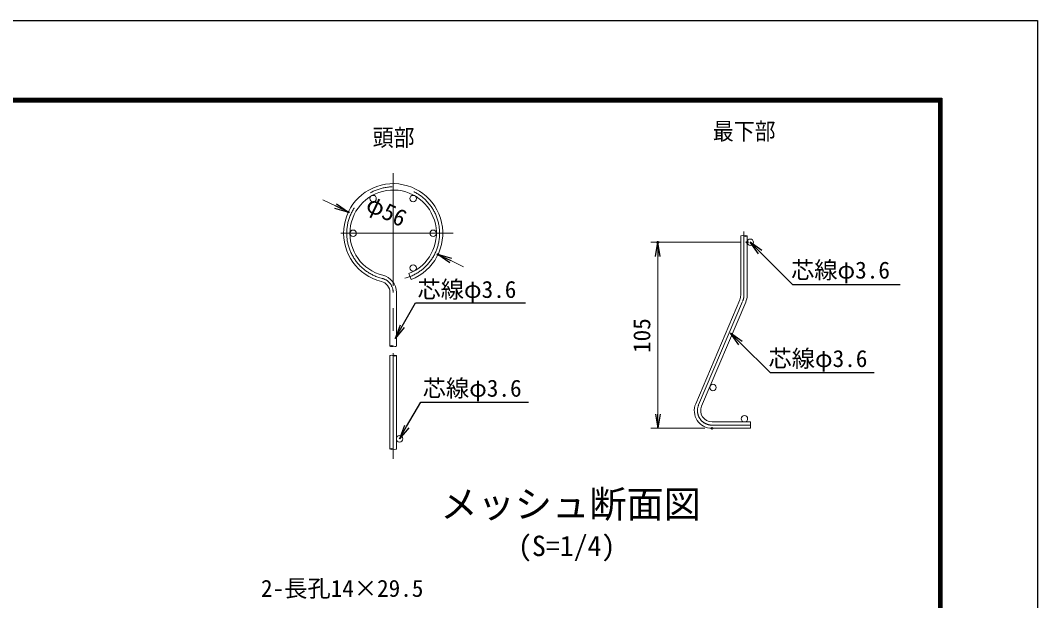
# Model space of a CAD drawing. Units: millimetres, scale not verified, with parts at other scales. Extents: x -4200 to 4200, y -2970 to 2970.
# Drawn here: x 1330 to 4200, y 1333 to 2970 of the extents above; entities that cross this region are included whole.
import ezdxf
from ezdxf.enums import TextEntityAlignment as Align

# ---------------------------------------------------------------- set-up
doc = ezdxf.new("R2010")
doc.units = ezdxf.units.MM
doc.header["$LTSCALE"] = 10
doc.header["$PDMODE"] = 32
doc.header["$PDSIZE"] = 5
doc.linetypes.add('USER1', pattern=[50.8, 31.75, -6.35, 6.35, -6.35])
for name, color, linetype, lineweight in [('0-0_D-STR-DIM', 7, 'Continuous', 13), ('0-2_D-BMK', 2, 'USER1', 13), ('0-5_D-STR2', 7, 'Continuous', 13), ('0-6_0', 7, 'Continuous', 25), ('0-8_D-STR-TXT', 7, 'Continuous', 25), ('0-F_D-TTL', 7, 'Continuous', 25)]:
    doc.layers.add(name, color=color, linetype=linetype, lineweight=lineweight)
doc.layers.add('0-7_Defpoints', color=7, linetype='Continuous')
doc.layers.add('0-9_D-TTL-TXT', color=7, linetype='Continuous')
doc.styles.add('ＭＳ ゴシック', font='')
doc.styles.get('ＭＳ ゴシック').set_extended_font_data('MS Gothic')

# ---------------------------------------------------------------- blocks, each defined once
blk = doc.blocks.new('_Open')
at = {"layer": '0-6_0'}
blk.add_line((-10, 1.667), (0, 0), dxfattribs=at)
blk.add_lwpolyline([(-10, -1.667), (0, 0), (-10, 0)], dxfattribs=at)
blk = doc.blocks.new('MLeader6')
at = {"layer": '0-8_D-STR-TXT'}
blk.add_line((2412.59, 2103.56), (2386.82, 2072.25), dxfattribs=at)
for points in [[(2406.82, 2106.89), (2444.8, 2172.67), (2748.13, 2172.67), (2755.33, 2172.67)], [(2401.05, 2110.22), (2386.82, 2072.25), (2406.82, 2106.89)]]:
    blk.add_lwpolyline(points, dxfattribs=at)
blk = doc.blocks.new('MLeader7')
at = {"layer": '0-8_D-STR-TXT'}
blk.add_line((2425.38, 1820.59), (2399.61, 1789.28), dxfattribs=at)
for points in [[(2419.61, 1823.93), (2459.46, 1892.95), (2756.1, 1892.95), (2763.3, 1892.95)], [(2413.84, 1827.26), (2399.61, 1789.28), (2419.61, 1823.93)]]:
    blk.add_lwpolyline(points, dxfattribs=at)
blk = doc.blocks.new('MLeader8')
at = {"layer": '0-8_D-STR-TXT'}
blk.add_line((3412.94, 2310.96), (3389.36, 2343.96), dxfattribs=at)
for points in [[(3422.36, 2320.39), (3389.36, 2343.96), (3417.65, 2315.68)], [(3417.65, 2315.68), (3508.39, 2224.94), (3805.31, 2224.94), (3812.51, 2224.94)]]:
    blk.add_lwpolyline(points, dxfattribs=at)
blk = doc.blocks.new('MLeader9')
at = {"layer": '0-8_D-STR-TXT'}
blk.add_line((3357.33, 2054.48), (3333.76, 2087.48), dxfattribs=at)
for points in [[(3366.75, 2063.91), (3333.76, 2087.48), (3362.04, 2059.19)], [(3362.04, 2059.19), (3445.08, 1976.16), (3732.14, 1976.16), (3739.34, 1976.16)]]:
    blk.add_lwpolyline(points, dxfattribs=at)

msp = doc.modelspace()

# ---------------------------------------------------------------- linework, layer by layer
at = {"layer": '0-0_D-STR-DIM'}
for p, q in [((2218.96, 2446.4), (2182.82, 2463.54)), ((3360.36, 2343.96), (3108.38, 2343.96)), ((3128.38, 1858.96), (3128.38, 2303.96)), ((2544.25, 2292.17), (2580.4, 2275.03)), ((3261.36, 1818.96), (3108.38, 1818.96))]:
    msp.add_line(p, q, dxfattribs=at)
at = {"layer": '0-2_D-BMK'}
for p, q in [((2381.61, 2538.78), (2381.61, 1733.2)), ((2551.11, 2369.28), (2212.11, 2369.28)), ((3371.36, 2194.26), (3371.36, 2374.63)), ((3243.62, 1884.98), (3368.11, 2178.24)), ((3390.36, 1827.96), (3281.36, 1827.96))]:
    msp.add_line(p, q, dxfattribs=at)
for centre, radius, start, end in [((2381.61, 2369.28), 131, 284.7, 256.20952), ((2340.61, 2202.24), 41, 0, 76.20952), ((3330.36, 2194.26), 41, 337, 0), ((3281.36, 1868.96), 41, 157, 270)]:
    msp.add_arc(centre, radius, start, end, dxfattribs=at)
at = {"layer": '0-5_D-STR2'}
for p, q in [((3362.36, 2194.26), (3362.36, 2361.68)), ((3380.36, 2194.26), (3380.36, 2361.68)), ((2425.83, 2255.58), (2432.35, 2238.8)), ((2372.61, 2202.24), (2372.61, 2051.06)), ((2390.61, 2202.24), (2390.61, 2050.97)), ((3235.34, 1888.5), (3359.82, 2181.76)), ((3251.91, 1881.47), (3376.39, 2174.72)), ((2372.61, 2024.07), (2372.61, 1760.5)), ((2390.61, 2024.07), (2390.61, 1760.5)), ((3390.36, 1836.96), (3281.36, 1836.96)), ((3390.36, 1818.96), (3281.36, 1818.96)), ((3390.36, 1836.96), (3390.36, 1818.96))]:
    msp.add_line(p, q, dxfattribs=at)
for centre in [(2325.11, 2467.15), (2438.11, 2467.15), (2268.61, 2369.28), (2494.61, 2369.28), (3389.36, 2343.96), (2438.11, 2271.42), (3284.02, 1934.09), (3372.86, 1845.96), (2399.61, 1789.28)]:
    msp.add_circle(centre, 9, dxfattribs=at)
for centre, radius, start, end in [((2381.61, 2369.28), 140, 291.25, 256.20952), ((2381.61, 2369.28), 122, 291.25, 256.20952), ((2340.61, 2202.24), 50, 0, 76.20952), ((2340.61, 2202.24), 32, 0, 76.20952), ((3330.36, 2194.26), 32, 337, 0), ((3330.36, 2194.26), 50, 337, 0), ((3281.36, 1868.96), 50, 157, 270), ((3281.36, 1868.96), 32, 157, 270)]:
    msp.add_arc(centre, radius, start, end, dxfattribs=at)
for centre, major_axis, start_param in [((3366.88, 2361.6), (-4.5, 0), 3.2194146), ((2386.11, 2051.06), (4.5, 0), 3.1415927), ((2377.12, 2023.99), (-4.5, 0), 3.2194146), ((2386.07, 1760.64), (4.5, 0), 3.2194146)]:
    msp.add_ellipse(centre, major_axis=major_axis, ratio=0.246642, start_param=start_param, end_param=6.2053633, dxfattribs=at)
for centre, major_axis in [((3375.88, 2361.6), (-4.5, 0)), ((2377.11, 2051.06), (4.5, 0)), ((2386.12, 2023.99), (-4.5, 0)), ((2377.07, 1760.64), (4.5, 0))]:
    msp.add_ellipse(centre, major_axis=major_axis, ratio=0.246642, dxfattribs=at)
at = {"layer": '0-7_Defpoints'}
for p in [(2255.11, 2429.26), (3128.38, 2343.96), (3380.36, 2343.96), (2508.11, 2309.31), (3281.36, 1818.96)]:
    msp.add_point(p, dxfattribs=at)
at = {"layer": '0-F_D-TTL', "color": 2}
msp.add_lwpolyline([(-4199.74, 2970), (4200.26, 2970), (4200.26, -2970), (-4199.74, -2970)], close=True, dxfattribs=at)
at = {"layer": '0-F_D-TTL'}
for points in [[(-3929.74, 2750), (3930.26, 2750), (3930.26, -2750), (-3929.74, -2750)], [(-3927.24, 2747.5), (3927.76, 2747.5), (3927.76, -2747.5), (-3927.24, -2747.5)], [(-3924.74, 2745), (3925.26, 2745), (3925.26, -2745), (-3924.74, -2745)], [(-3922.24, 2742.5), (3922.76, 2742.5), (3922.76, -2742.5), (-3922.24, -2742.5)], [(-3919.74, 2740), (3920.26, 2740), (3920.26, -2740), (-3919.74, -2740)]]:
    msp.add_lwpolyline(points, close=True, dxfattribs=at)

# ---------------------------------------------------------------- block references
at = {"layer": '0-0_D-STR-DIM', "xscale": 4, "yscale": 4}
for p, rotation in [((2255.11, 2429.26), 334.63247), ((3128.38, 2343.96), 90), ((2508.11, 2309.31), 154.63247), ((3128.38, 1818.96), 270)]:
    msp.add_blockref('_Open', p, dxfattribs=dict(at, rotation=rotation))
at = {"layer": '0-8_D-STR-TXT'}
for name in ['MLeader8', 'MLeader6', 'MLeader9', 'MLeader7']:
    msp.add_blockref(name, (0, 0), dxfattribs=at)

# ---------------------------------------------------------------- texts
at = {"layer": '0-0_D-STR-DIM', "style": 'ＭＳ ゴシック'}
for s, rotation, p in [('φ56', 334.632, (2294.31, 2422.21)), ('105', 90, (3121.63, 2031.46))]:
    msp.add_text(s, height=48.09, rotation=rotation, dxfattribs=at).set_placement(p, align=Align.BOTTOM_LEFT)
at = {"layer": '0-8_D-STR-TXT', "style": 'ＭＳ ゴシック', "width": 0.9}
for s, p in [('頭部', (2323.83, 2600.95)), ('最下部', (3283.54, 2618.82))]:
    msp.add_text(s, height=48.09, dxfattribs=at).set_placement(p, align=Align.BOTTOM_LEFT)
at = {"layer": '0-8_D-STR-TXT', "style": 'ＭＳ ゴシック'}
for s, p in [('芯線φ3.6', (3504.36, 2227)), ('芯線φ3.6', (2450.23, 2172.45)), ('芯線φ3.6', (3440.74, 1977.42)), ('芯線φ3.6', (2464.96, 1893.69)), ('2-長孔14×29.5', (2008.65, 1329.04))]:
    msp.add_text(s, height=48.09, dxfattribs=at).set_placement(p, align=Align.BOTTOM_LEFT)
at = {"layer": '0-9_D-TTL-TXT', "style": 'ＭＳ ゴシック'}
for s, height, p in [('メッシュ断面図', 76.98, (2514.89, 1543.6)), ('(S=1/4)', 57.7, (2733.88, 1441.08))]:
    msp.add_text(s, height=height, dxfattribs=at).set_placement(p, align=Align.BOTTOM_LEFT)

doc.saveas('drawing.dxf')
